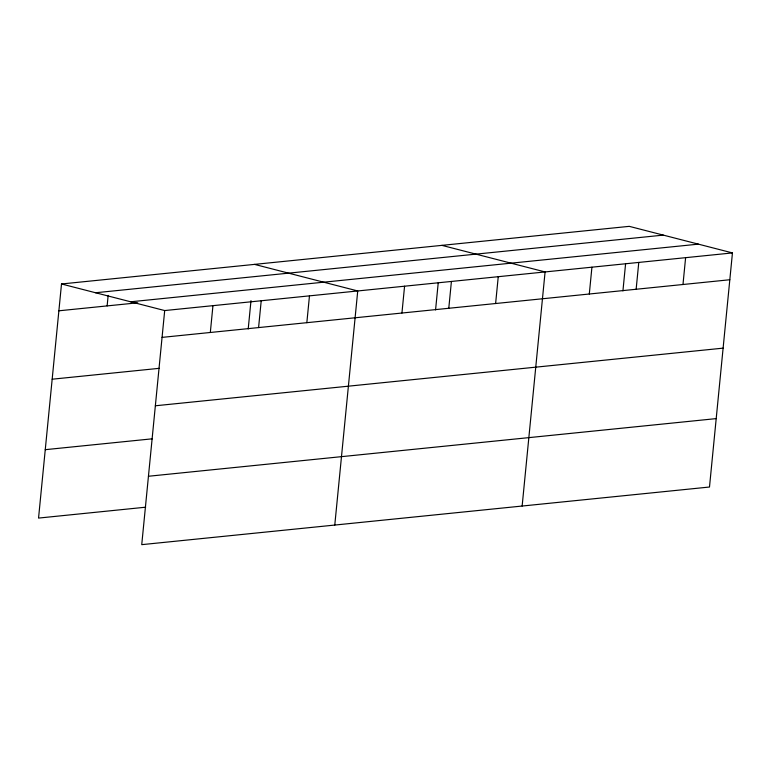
<?xml version="1.0" encoding="UTF-8"?>
<svg xmlns="http://www.w3.org/2000/svg" width="771" height="771" viewBox="0 0 771 771"><rect width="100%" height="100%" fill="white"/><g stroke="black" fill="none" stroke-linecap="round" stroke-linejoin="round"><path stroke-width="1.16" d="M732.45 252.917L164.695 310.559L141.739 544.654L709.493 487.021L732.45 252.917L629.261 226.346L61.507 283.979L38.55 518.083L145.661 507.202M107.13 305.904L108.162 295.409M210.319 332.484L212.95 305.653M248.214 328.947L250.989 300.642M258.584 327.579L261.215 300.757M306.839 322.683L309.47 295.862M334.778 525.061L357.734 290.956L254.536 264.386M401.942 313.026L404.573 286.205M435.567 309.923L438.227 282.803M448.78 308.275L451.411 281.454M495.618 303.514L498.249 276.693M522.14 506.036L545.087 271.941L441.899 245.361M589.304 294.011L591.926 267.19M622.929 290.908L625.589 263.778M636.142 289.25L638.773 262.429M682.981 284.499L685.612 257.678M95.556 292.749L663.311 235.116M130.636 301.789L698.401 244.147M58.875 310.8L137.739 302.801M162.064 337.38L729.819 279.748M52.168 379.207L159.279 368.326M155.356 405.777L723.111 348.145M45.258 449.676L152.369 438.805M148.446 476.256L716.201 418.614M61.507 283.979L164.695 310.559"/></g></svg>
